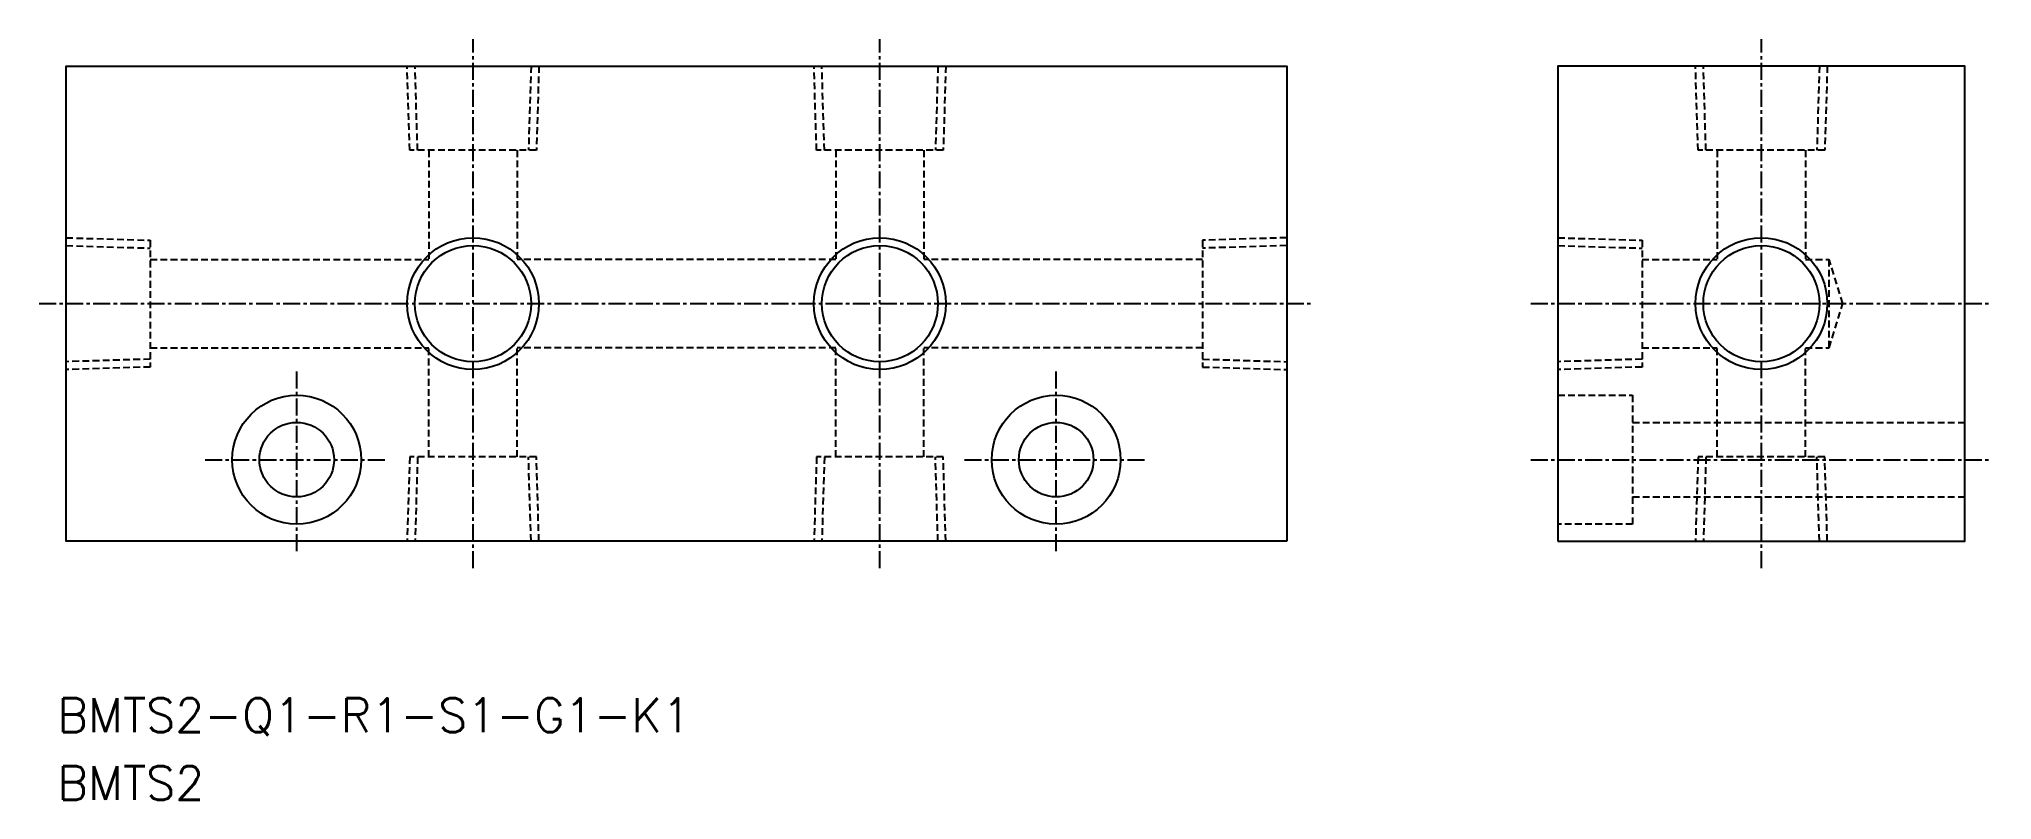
# Model space of a CAD drawing. Extents: x 60 to 204, y 68 to 124.
import ezdxf
from ezdxf.enums import TextEntityAlignment as Align

# ---------------------------------------------------------------- set-up
doc = ezdxf.new("R2010")
doc.units = 0
doc.linetypes.add('CENTER', pattern=[2, 1.25, -0.25, 0.25, -0.25])
doc.linetypes.add('DASHED', pattern=[0.75, 0.5, -0.25])
doc.layers.get('0').update_dxf_attribs({"linetype": 'CONTINUOUS'})
doc.layers.add('CENTER', color=1, linetype='CENTER')
doc.styles.get("Standard").update_dxf_attribs({"font": 'txt.shx', "bigfont": 'extfont.shx'})

msp = doc.modelspace()

# ---------------------------------------------------------------- linework, layer by layer
at = {"color": 3, "linetype": 'DASHED'}
for p, q in [((87.33, 116.3), (87.14, 122.5)), ((87.91, 116.3), (87.72, 122.5)), ((96.28, 122.5), (96.09, 116.3)), ((96.86, 122.5), (96.67, 116.3)), ((117.33, 116.3), (117.14, 122.5)), ((117.91, 116.3), (117.72, 122.5)), ((126.28, 122.5), (126.09, 116.3)), ((126.86, 122.5), (126.67, 116.3)), ((182.33, 116.3), (182.14, 122.5)), ((182.91, 116.3), (182.72, 122.5)), ((191.28, 122.5), (191.09, 116.3)), ((191.86, 122.5), (191.67, 116.3)), ((96.67, 116.3), (87.33, 116.3)), ((88.75, 116.3), (88.75, 108.25)), ((95.25, 116.3), (95.25, 108.25)), ((126.67, 116.3), (117.33, 116.3)), ((118.75, 116.3), (118.75, 108.25)), ((125.25, 116.3), (125.25, 108.25)), ((191.67, 116.3), (182.33, 116.3)), ((183.75, 116.3), (183.75, 108.25)), ((190.25, 116.3), (190.25, 108.25)), ((62, 109.86), (68.2, 109.67)), ((68.2, 109.67), (68.2, 100.33)), ((152, 109.86), (145.8, 109.67)), ((145.8, 109.67), (145.8, 100.33)), ((172, 109.86), (178.2, 109.67)), ((178.2, 109.67), (178.2, 100.33)), ((62, 109.28), (68.2, 109.09)), ((68.2, 108.25), (88.75, 108.25)), ((118.75, 108.25), (95.25, 108.25)), ((145.8, 108.25), (125.25, 108.25)), ((152, 109.28), (145.8, 109.09)), ((172, 109.28), (178.2, 109.09)), ((178.2, 108.25), (183.75, 108.25)), ((190.25, 108.25), (192, 108.25)), ((192, 101.75), (192, 108.25)), ((193, 105), (192, 108.25)), ((192, 101.75), (193, 105)), ((68.2, 100.91), (62, 100.72)), ((68.2, 101.75), (88.75, 101.75)), ((88.75, 93.7), (88.75, 101.75)), ((95.25, 93.7), (95.25, 101.75)), ((118.75, 101.75), (95.25, 101.75)), ((118.75, 93.7), (118.75, 101.75)), ((145.8, 101.75), (125.25, 101.75)), ((125.25, 93.7), (125.25, 101.75)), ((145.8, 100.91), (152, 100.72)), ((178.2, 100.91), (172, 100.72)), ((178.2, 101.75), (183.75, 101.75)), ((183.75, 93.7), (183.75, 101.75)), ((190.25, 93.7), (190.25, 101.75)), ((190.25, 101.75), (192, 101.75)), ((68.2, 100.33), (62, 100.14)), ((145.8, 100.33), (152, 100.14)), ((178.2, 100.33), (172, 100.14)), ((172, 98.25), (177.5, 98.25)), ((177.5, 98.25), (177.5, 88.75)), ((177.5, 96.25), (202, 96.25)), ((87.33, 93.7), (87.14, 87.5)), ((96.67, 93.7), (87.33, 93.7)), ((87.91, 93.7), (87.72, 87.5)), ((96.28, 87.5), (96.09, 93.7)), ((96.86, 87.5), (96.67, 93.7)), ((117.33, 93.7), (117.14, 87.5)), ((126.67, 93.7), (117.33, 93.7)), ((117.91, 93.7), (117.72, 87.5)), ((126.28, 87.5), (126.09, 93.7)), ((126.86, 87.5), (126.67, 93.7)), ((182.33, 93.7), (182.14, 87.5)), ((191.67, 93.7), (182.33, 93.7)), ((182.91, 93.7), (182.72, 87.5)), ((191.28, 87.5), (191.09, 93.7)), ((191.86, 87.5), (191.67, 93.7)), ((177.5, 90.75), (202, 90.75)), ((177.5, 88.75), (172, 88.75))]:
    msp.add_line(p, q, dxfattribs=at)
at = {"color": 7, "linetype": 'CONTINUOUS'}
for points in [[(152, 87.5), (62, 87.5), (62, 122.5), (152, 122.5)], [(172, 87.5), (202, 87.5), (202, 122.5), (172, 122.5)]]:
    msp.add_lwpolyline(points, close=True, dxfattribs=at)
at = {"color": 3, "linetype": 'CONTINUOUS'}
for centre in [(92, 105), (122, 105), (187, 105)]:
    msp.add_circle(centre, 4.86, dxfattribs=at)
at = {"color": 7, "linetype": 'CONTINUOUS'}
for centre, radius in [((92, 105), 4.28), ((122, 105), 4.28), ((187, 105), 4.28), ((79, 93.5), 4.75), ((135, 93.5), 4.75), ((79, 93.5), 2.75), ((135, 93.5), 2.75)]:
    msp.add_circle(centre, radius, dxfattribs=at)
at = {"layer": 'CENTER', "color": 1, "linetype": 'CENTER'}
for p, q in [((92, 85.5), (92, 124.5)), ((122, 85.5), (122, 124.5)), ((187, 85.5), (187, 124.5)), ((60, 105), (154, 105)), ((170, 105), (204, 105)), ((79, 86.75), (79, 100.25)), ((135, 86.75), (135, 100.25)), ((72.25, 93.5), (85.75, 93.5)), ((128.25, 93.5), (141.75, 93.5)), ((170, 93.5), (204, 93.5))]:
    msp.add_line(p, q, dxfattribs=at)

# ---------------------------------------------------------------- texts
at = {"color": 7, "linetype": 'CONTINUOUS'}
for s, p in [('BMTS2-Q1-R1-S1-G1-K1', (61.36, 74.67)), ('BMTS2', (61.36, 69.67))]:
    msp.add_text(s, height=2.5, dxfattribs=at).set_placement(p, align=Align.MIDDLE_LEFT)

doc.saveas('drawing.dxf')
